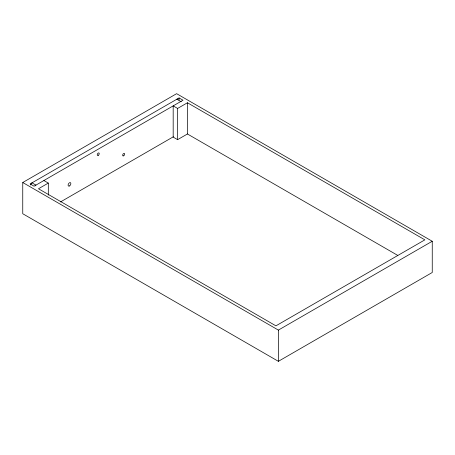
<?xml version="1.0" encoding="UTF-8"?>
<svg xmlns="http://www.w3.org/2000/svg" width="455" height="455" viewBox="0 0 455 455"><rect width="100%" height="100%" fill="white"/><g stroke="black" fill="none" stroke-linecap="round" stroke-linejoin="round"><path stroke-width="0.68" d="M22.75 182.512L176.62 93.679L432.25 241.264L432.25 272.488L278.38 361.321L22.75 213.736L22.75 182.512L278.38 330.102L432.25 241.264M179.077 97.933L30.127 183.934L34.057 186.203L183.012 100.208L179.077 97.933L179.077 100.066M48.315 195.144L48.315 183.081L38.482 188.757L275.923 325.843L424.873 239.848L187.437 102.762L177.604 108.438L173.179 105.884L173.179 137.103L177.604 139.657L187.437 133.98L397.812 255.443M60.487 201.946L173.412 136.745M43.89 180.527L48.315 183.081M278.38 330.102L278.38 361.321M187.437 102.762L187.437 133.98M177.604 108.438L177.604 139.657M35.177 185.856A1.763 1.018 -60 0 1 35.934 185.122L32.004 182.847A1.763 1.018 -60 0 0 30.752 185.014M181.255 101.328A1.763 1.018 -60 0 0 180.777 101.493L176.847 99.224A1.763 1.018 -60 0 1 178.002 99.446M98.234 155.348A1.41 0.813 -60 0 0 99.099 153.125A1.41 0.813 -60 0 0 97.37 154.12A1.41 0.813 -60 0 0 98.234 155.348M123.658 155.815A1.41 0.813 -60 0 0 124.522 153.585A1.41 0.813 -60 0 0 122.793 154.581A1.41 0.813 -60 0 0 123.658 155.815M69.473 185.947A1.939 1.12 -60 0 0 70.661 182.887A1.939 1.12 -60 0 0 68.284 184.258A1.939 1.12 -60 0 0 69.473 185.947"/></g></svg>
